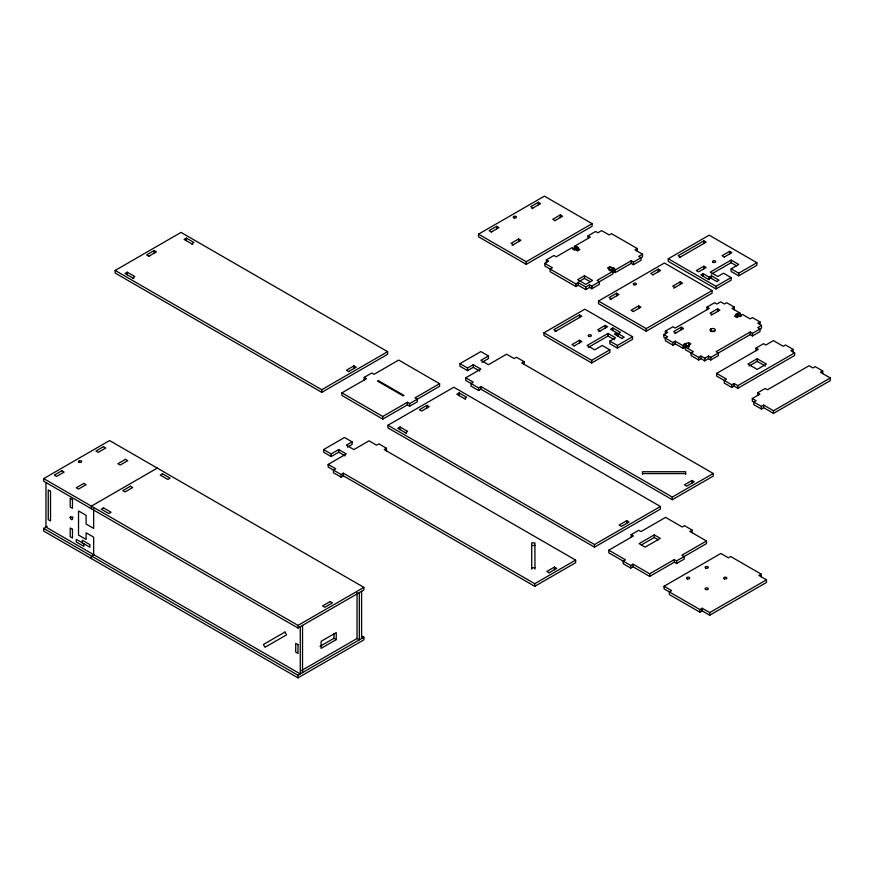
<?xml version="1.0" encoding="UTF-8"?>
<svg xmlns="http://www.w3.org/2000/svg" width="874" height="874" viewBox="0 0 874 874"><rect width="100%" height="100%" fill="white"/><g stroke="black" fill="none" stroke-linecap="round" stroke-linejoin="round"><path stroke-width="1.31" d="M115.16 270.437L181.038 232.408L387.63 351.676L387.63 354.298L321.752 392.339L115.16 273.059L115.16 270.437L321.752 389.706L387.63 351.676M148.755 256.29L156.435 251.854L154.163 250.543L146.592 254.924L148.864 256.235M132.575 277.866L134.847 276.555L127.276 272.185L125.004 273.496L133.766 278.555M191.635 243.77L193.908 242.459L186.337 238.089L184.064 239.4L192.826 244.458M43.7 478.591L109.578 440.562L363.868 587.372L363.868 589.994L297.99 628.024L43.7 481.213L43.7 478.591L297.99 625.402L363.868 587.372M478.515 234.166L544.393 196.137L592.091 223.678L592.091 226.3L526.224 264.33L478.515 236.788L478.515 234.166L526.224 261.708L592.091 223.678M491.275 232.047L498.956 227.611L496.694 226.3L489.112 230.67L491.385 231.981M531.84 208.624L540.602 203.566L538.329 202.255L530.758 206.625L533.031 207.946M512.153 245.354L520.915 240.295L518.643 238.984L511.072 243.354L513.344 244.665M554.881 220.685L562.561 216.249L560.289 214.938L552.718 219.308L554.99 220.619M361.508 635.846L363.868 637.212L363.868 639.834L297.99 677.863L43.7 531.053L43.7 528.42L47.229 526.388M157.276 468.093L91.399 506.133L91.399 508.755M348.529 371.636L356.21 367.2L353.937 365.889L346.366 370.259L348.628 371.57M546.37 262.517L546.37 259.895L553.941 255.514L556.214 256.825L572.12 247.648L573.628 248.522L572.645 249.09L574.316 250.051L575.3 249.483M588.016 238.471L588.016 235.849L595.587 231.479L597.86 232.79L601.651 230.605L609.222 234.975L611.494 233.664L637.233 248.522L637.233 251.144M613.766 269.072L615.274 269.946L631.181 260.769L633.453 262.08L642.532 256.825L642.532 254.203L638.752 256.388L641.024 257.699L641.024 260.332L633.453 264.702L631.181 263.391L615.274 272.568L613.766 271.694L613.766 269.072L614.75 268.504L609.823 266.799L607.55 268.11L613.002 271.257L613.002 273.879L591.807 286.115L589.535 284.804L585.744 286.989L578.173 282.619L575.9 283.93L544.863 266.013L544.863 263.391L548.643 261.206L546.37 259.895M577.572 250.794L577.572 248.172L579.844 249.483L577.572 250.794L574.393 248.959L574.393 246.337L590.289 237.16L588.016 235.849M574.393 246.337L578.555 247.604L577.572 248.172M578.555 250.226L576.884 249.265L575.9 249.833L575.9 247.211M364.239 379.972L364.239 377.349L371.811 372.979L374.083 374.291L398.697 360.077L439.578 383.686L439.578 386.308L409.677 403.58L407.404 402.269L382.79 416.472L341.909 392.863L341.909 395.485L382.79 419.094L407.404 404.891L409.677 406.202L417.248 401.832L417.248 399.2L414.975 397.889L439.578 383.686M341.909 392.863L366.512 378.661L364.239 377.349M93.758 554.608L91.399 555.962L91.399 558.584M584.466 275.758L577.648 279.691L585.744 284.367L592.561 280.434L584.466 275.758L584.466 278.38L590.245 281.723M578.785 281.657L584.466 278.38M637.233 248.522L634.961 249.833L642.532 254.203M544.863 263.391L552.434 267.761L550.161 269.072L550.161 271.694L575.9 286.552L578.173 285.241L585.744 289.611L589.535 287.426L591.807 288.737L599.378 284.367L599.378 281.745L597.106 280.434L613.002 271.257M611.494 270.383L610.511 270.951L608.839 269.99L609.823 269.421L609.823 266.799M613.766 271.694L614.75 271.126M479.782 371.068L473.293 367.32L467.546 370.642L459.975 366.272L459.975 363.65L480.875 351.577L488.446 355.958L488.446 358.58L481.956 362.328M345.252 455.933L338.762 452.186L331.191 456.556L323.62 452.186L323.62 449.564L344.52 437.492L352.091 441.873L352.091 444.495L347.481 447.149M459.975 363.65L467.546 368.02L473.293 364.698L480.875 369.068L465.722 377.808L465.722 380.43L478.602 387.87L480.875 386.559L672.314 497.088L713.206 473.479L713.206 476.101L672.314 499.709L480.875 389.181L478.602 390.492L471.031 386.111L471.031 383.489L473.293 382.178L465.722 377.808M488.446 355.958L480.875 360.328L488.446 364.698L506.614 354.199L514.185 358.58L516.458 357.269L524.029 361.639L524.029 364.261M668.282 258.77L709.175 235.161L756.873 262.703L756.873 265.325L738.705 275.823L731.123 271.443L731.123 268.821L738.705 264.451L731.123 260.081L710.234 272.142L717.805 276.523L723.552 273.191L731.123 277.571L731.123 280.193L715.981 288.933L668.282 261.392L668.282 258.77L715.981 286.311L731.123 277.571M323.62 449.564L331.191 453.934L338.762 449.564L346.333 453.934L328.165 464.422L328.165 467.044L341.035 474.484L343.307 473.173L534.746 583.701L575.638 560.092L575.638 562.714L534.746 586.323L343.307 475.795L341.035 477.106L333.464 472.736L333.464 470.103L335.736 468.792L328.165 464.422M352.091 441.873L346.333 445.194L353.904 449.564L369.047 440.824L376.618 445.194L378.89 443.883L386.461 448.253L386.461 450.875M598.504 301.049L664.371 263.019L712.081 290.561L712.081 293.183L646.203 331.213L598.504 303.671L598.504 301.049L646.203 328.591L712.081 290.561M543.956 332.797L584.848 309.188L632.547 336.73L632.547 339.352L617.405 348.092L609.834 343.722L609.834 341.1L615.591 337.779L608.02 333.409L587.12 345.47L594.691 349.84L602.262 345.47L609.834 349.84L609.834 352.473L591.665 362.961L543.956 335.419L543.956 332.797L591.665 360.339L609.834 349.84M679.295 257.655L706.137 242.153L703.865 240.842L678.126 255.711L680.398 257.022M610.183 299.553L618.945 294.494L616.673 293.183L609.102 297.553L611.374 298.864M652.911 274.884L660.591 270.448L658.319 269.137L650.748 273.507L653.02 274.818M387.936 425.256L453.814 387.226L660.405 506.494L660.405 509.116L594.528 547.146L387.936 427.878L387.936 425.256L594.528 544.524L660.405 506.494M554.968 331.683L581.822 316.18L579.549 314.869L553.799 329.738L556.072 331.049M426.938 405.361L419.367 409.731L421.639 411.053L429.21 406.672L426.938 405.361L426.938 407.983M405.35 432.685L407.623 431.374L400.052 427.004L397.779 428.315L406.541 433.373M464.411 398.588L466.683 397.277L459.112 392.907L456.84 394.218L465.602 399.276M524.029 361.639L521.756 362.95L713.206 473.479M386.461 448.253L384.189 449.564L575.638 560.092M703.865 266.199L696.294 270.569L698.566 271.88L706.137 267.51L703.865 266.199L703.865 268.821M724.207 257.087L731.888 252.652L729.615 251.341L722.044 255.711L724.317 257.022M633.224 311.603L640.904 307.167L638.632 305.856L631.061 310.237L633.333 311.548M673.788 288.191L682.55 283.132L680.278 281.821L672.707 286.191L674.979 287.502M574.142 345.973L581.822 341.537L579.549 340.226L571.978 344.596L574.24 345.907M598.799 331.738L607.561 326.679L605.289 325.368L597.718 329.738L599.99 331.049M703.111 273.628L700.839 274.939L709.175 279.756L709.175 277.134L703.111 273.628L703.111 276.26M618.158 336.293L618.158 333.671L620.431 332.36L612.86 327.99L610.587 329.301L624.222 337.167L621.949 338.478M711.392 274.097L731.123 262.703L736.542 265.827M709.175 277.134L711.447 275.823L719.018 280.193L716.746 281.504M588.278 347.426L608.02 336.031L614.509 339.778M708.41 279.319L710.682 278.008L716.855 281.559M731.123 268.821L738.705 273.191L756.873 262.703M609.834 341.1L617.405 345.47L632.547 336.73M665.365 333.759L665.365 331.137L672.936 326.767L675.209 328.078L709.284 308.402L707.011 307.091L707.011 309.713M707.011 307.091L714.582 302.721L716.855 304.032L720.646 301.847L724.426 304.032L726.698 302.721L734.269 307.091L734.269 309.713M663.847 334.633L667.638 336.818L665.365 338.129L665.365 340.751L672.936 345.132L675.209 343.821L683.162 348.409L684.67 347.535L684.67 344.913L683.162 345.787L675.209 341.188L672.936 342.51L663.847 337.255L663.847 334.633L667.638 332.448L665.365 331.137M674.772 333.573L683.534 328.515L681.272 327.204L673.69 331.574L675.963 332.885M711.119 315.219L719.881 310.15L717.609 308.839L710.038 313.22L712.31 314.531M734.269 307.091L731.997 308.402L739.95 313.001L739.95 315.623L736.771 317.459L734.499 316.148L736.771 314.837L736.771 317.459M685.434 347.098L693.377 351.687L691.115 352.998L691.115 355.62L698.687 359.99L700.959 358.679L704.739 360.864L708.53 358.679L710.802 359.99L718.373 355.62L718.373 352.998L716.101 351.687L750.165 332.011L752.438 333.322L761.527 328.078L761.527 325.456L757.747 327.641L760.009 328.952L760.009 331.574L752.438 335.944L750.165 334.633L710.802 357.368L708.53 356.057L704.739 358.242L700.959 356.057L698.687 357.368L685.434 349.72L685.434 347.098L690.886 343.952L688.614 342.641L683.687 344.345L684.67 344.913M739.95 313.001L735.788 314.269L736.771 314.837M686.341 343.952L686.341 346.574L685.358 346.006L683.687 346.967L684.67 347.535M760.009 324.582L760.009 321.96L757.747 323.271L761.527 325.456M756.01 350.682L756.01 348.06L763.581 343.69L765.853 345.001L773.424 340.631L783.268 346.312L785.54 345.001L793.111 349.371L793.111 351.993M716.636 373.417L726.48 379.098L724.207 380.409L724.207 383.031L731.778 387.401L734.051 386.089L737.842 388.274L794.63 355.489L794.63 352.867L737.842 385.653L734.051 383.468L731.778 384.779L716.636 376.038L716.636 373.417L758.282 349.371L756.01 348.06M757.223 358.733L747.98 364.065L757.223 369.396L766.454 364.065L757.223 358.733L757.223 361.355L749.138 366.02M793.111 349.371L790.839 350.682L794.63 352.867M757.616 395.463L757.616 392.841L765.187 388.471L767.459 389.782L809.095 365.736L812.886 367.921L815.158 366.61L822.729 370.991L822.729 373.613M319.982 646.367L333.955 638.304L336.228 639.615L336.228 632.612L321.086 641.363L321.086 648.355L336.228 639.615M752.306 398.522L756.097 400.707L753.825 402.029L753.825 404.651L761.396 409.021L763.668 407.71L773.512 413.391L830.3 380.605L830.3 377.983L773.512 410.769L763.668 405.088L761.396 406.399L752.306 401.155L752.306 398.522L759.877 394.152L757.616 392.841M301.432 670.631L357.051 638.523L357.051 592.583M822.729 370.991L820.457 372.302L830.3 377.983M43.7 528.42L297.99 675.241L363.868 637.212M692 480.471L684.429 484.841L686.702 486.152L694.273 481.782L692 480.471L692 483.093M626.713 520.707L619.142 525.077L621.414 526.388L628.985 522.018L626.713 520.707L626.713 523.329M549.025 572.831L556.705 568.395L554.433 567.084L546.862 571.454L549.134 572.765M631.148 537.281L631.148 534.659L638.719 530.289L640.992 531.6L665.595 517.386L682.255 527.011L684.528 525.7L692.099 530.07L692.099 532.692M692.099 530.07L689.826 531.381L706.487 540.995L706.487 543.617L676.574 560.889L674.302 559.579L649.699 573.781L633.038 564.167L630.766 565.478L608.807 552.805L608.807 550.172L633.421 535.97L631.148 534.659M654.244 534.877L639.102 543.617L645.154 547.113L660.296 538.373L654.244 534.877L654.244 537.499L641.429 544.895M608.807 550.172L625.467 559.797L623.195 561.108L623.195 563.73L630.766 568.1L633.038 566.789L649.699 576.403L674.302 562.201L676.574 563.511L684.145 559.142L684.145 556.519L681.873 555.208L706.487 540.995M664.054 586.246L671.625 590.627L669.353 591.938L669.353 594.56L699.866 612.171L702.139 610.86L709.71 615.23L766.498 582.445L766.498 579.823L709.71 612.608L702.139 608.238L699.866 609.549L664.054 588.868L664.054 586.246L720.842 553.461L728.413 557.831L730.686 556.519L761.199 574.142L761.199 576.764M761.199 574.142L758.927 575.453L766.498 579.823M642.499 473.588L685.653 473.588M531.72 545.507L534.932 545.507M531.72 567.794L534.932 567.794M760.009 321.96L752.438 317.59L750.165 318.901L742.223 314.312L740.704 315.186L741.687 315.754L740.027 316.716L739.043 316.148M757.223 361.355L765.307 366.02M688.614 345.263L689.597 345.831L687.925 346.792L686.942 346.224M622.201 338.62L614.378 334.108L616.651 332.797L616.651 335.419M654.244 537.499L658.275 539.826M356.963 638.468L359.323 639.834L359.323 592.616M773.512 410.769L773.512 413.391M763.668 405.088L763.668 407.71M761.396 406.399L761.396 409.021M752.438 333.322L752.438 335.944M750.165 332.011L750.165 334.633M738.705 273.191L738.705 275.823M738.432 313.875L738.432 316.497L737.448 315.929L737.448 313.307M737.842 385.653L737.842 388.274M734.051 383.468L734.051 386.089M731.778 384.779L731.778 387.401M731.123 260.081L731.123 262.703M729.615 251.341L729.615 253.963M717.609 308.839L717.609 311.472M715.981 286.311L715.981 288.933M711.447 275.823L711.447 278.445M710.802 328.952L710.802 331.574A2.677 1.54 0 0 1 714.582 331.574M710.802 357.368L710.802 359.99M709.71 612.608L709.71 615.23M708.53 356.057L708.53 358.679M704.739 358.242L704.739 360.864M703.865 240.842L703.865 243.464M702.139 608.238L702.139 610.86M700.959 356.057L700.959 358.679M699.866 609.549L699.866 612.171M698.687 357.368L698.687 359.99M688.614 342.641L688.614 347.885M685.653 474.353L685.653 471.731L642.499 471.731L642.499 474.353M685.358 343.384L685.358 346.006M683.162 345.787L683.162 348.409M681.272 327.204L681.272 329.826M680.278 281.821L680.278 284.443M676.574 560.889L676.574 563.511M675.209 341.188L675.209 343.821M674.302 559.579L674.302 562.201M672.936 342.51L672.936 345.132M672.314 497.088L672.314 499.709M658.319 269.137L658.319 271.759M649.699 573.781L649.699 576.403M646.203 328.591L646.203 331.213M638.632 305.856L638.632 308.478M633.453 262.08L633.453 264.702M633.038 564.167L633.038 566.789M631.181 260.769L631.181 263.391M630.766 565.478L630.766 568.1M617.405 345.47L617.405 348.092M616.673 293.183L616.673 295.805M615.274 269.946L615.274 272.568M613.078 267.542L613.078 270.164L612.095 270.732L612.095 268.11M612.86 327.99L612.86 330.612M608.02 333.409L608.02 336.031M605.289 325.368L605.289 327.99M594.528 544.524L594.528 547.146M591.807 286.115L591.807 288.737M591.665 360.339L591.665 362.961M589.535 284.804L589.535 287.426M585.744 286.989L585.744 289.611M579.549 314.869L579.549 317.491M579.549 340.226L579.549 342.848M578.173 282.619L578.173 285.241M576.884 246.643L576.884 249.265M575.9 283.93L575.9 286.552M560.289 214.938L560.289 217.56M554.433 567.084L554.433 569.706M538.329 202.255L538.329 204.877M534.932 569.105L534.932 542.874L531.72 542.874L531.72 569.105M534.746 583.701L534.746 586.323M526.224 261.708L526.224 264.33M518.643 238.984L518.643 241.606M496.694 226.3L496.694 228.922M480.875 386.559L480.875 389.181M478.602 387.87L478.602 390.492M473.293 364.698L473.293 367.32M467.546 368.02L467.546 370.642M459.112 392.907L459.112 395.529M409.677 403.58L409.677 406.202M407.404 402.269L407.404 404.891M400.052 427.004L400.052 429.626M382.79 416.472L382.79 419.094M361.596 591.305L361.596 638.523M353.937 365.889L353.937 368.511M343.307 473.173L343.307 475.795M341.035 474.484L341.035 477.106M338.762 449.564L338.762 452.186M333.955 633.639L333.955 638.304M331.191 453.934L331.191 456.556M321.752 389.706L321.752 392.339M302.535 625.402L302.535 672.619M300.263 626.713L300.263 673.93L45.972 527.109L45.972 482.601M297.99 625.402L297.99 628.024M297.99 675.241L297.99 677.863M186.337 238.089L186.337 240.711M154.163 250.543L154.163 253.165M127.276 272.185L127.276 274.807M93.671 508.755L93.671 528.42L86.1 524.05L86.1 515.31L78.529 510.94L78.529 535.074L86.1 539.444L86.1 532.801L93.671 537.171L93.671 554.651M83.828 543.726L83.828 546.348L76.257 541.978L76.257 539.356L89.891 547.222L89.891 544.6L82.32 540.23L82.32 542.852M73.045 517.648A1.606 0.929 60 0 1 72.629 516.927M61.868 470.725L54.297 475.095L56.57 476.406L64.141 472.036L61.868 470.725M103.514 446.68L95.943 451.05L98.216 452.361L105.787 447.991L103.514 446.68M83.828 483.398L76.257 487.768L78.529 489.079L86.1 484.709L83.828 483.398M125.474 459.353L117.903 463.723L120.175 465.034L127.746 460.664L125.474 459.353M130.401 486.239L122.83 490.609L125.091 491.92L132.673 487.55L130.401 486.239M103.514 507.881L101.242 509.192L108.813 513.562L111.085 512.251L103.514 507.881M162.575 473.784L160.303 475.095L167.874 479.465L170.146 478.154L162.575 473.784M378.333 380.671L377.568 381.108L403.242 395.922L403.996 395.485L378.333 380.671M330.175 601.574L322.604 605.944L324.866 607.266L332.448 602.885L330.175 601.574M284.979 632.044L263.402 644.499L265.008 647.284L286.585 634.83L284.979 632.044M72.476 499.567L70.204 498.256L70.204 507.007L72.476 508.318L72.476 499.567M50.517 491.264L48.245 489.953L48.245 519.68L50.517 520.991L50.517 491.264M297.99 644.641L295.718 643.33L295.718 652.07L297.99 653.381L297.99 644.641M72.476 529.294L70.204 527.983L70.204 536.734L72.476 538.045L72.476 529.294M705.886 568.166A1.606 0.929 0 0 0 708.29 567.368A1.606 0.929 0 0 0 705.886 566.56A1.606 0.929 0 0 0 705.886 568.166M724.437 578.883A1.606 0.929 0 0 0 726.84 578.075A1.606 0.929 0 0 0 724.437 577.277A1.606 0.929 0 0 0 724.437 578.883M705.547 589.437A1.606 0.929 0 0 0 708.235 589.021A1.606 0.929 0 0 0 706.268 587.885A1.606 0.929 0 0 0 705.547 589.437M687.335 578.883A1.606 0.929 0 0 0 689.739 578.075A1.606 0.929 0 0 0 687.335 577.277A1.606 0.929 0 0 0 687.335 578.883M710.802 331.137A2.677 1.54 0 0 0 715.271 330.448A2.677 1.54 0 0 0 711.993 328.548A2.677 1.54 0 0 0 710.802 331.137M588.967 336.446A1.606 0.929 0 0 0 591.37 335.638A1.606 0.929 0 0 0 588.967 334.829A1.606 0.929 0 0 0 588.967 336.446M514.054 217.921A1.606 0.929 0 0 0 516.468 217.123A1.606 0.929 0 0 0 514.054 216.315A1.606 0.929 0 0 0 514.054 217.921M712.955 262.266A1.606 0.929 0 0 0 715.642 261.85A1.606 0.929 0 0 0 713.676 260.714A1.606 0.929 0 0 0 712.955 262.266M633.705 284.662A1.606 0.929 0 0 0 636.392 284.247A1.606 0.929 0 0 0 634.426 283.11A1.606 0.929 0 0 0 633.705 284.662M78.911 462.193A1.606 0.929 0 0 0 81.599 461.778A1.606 0.929 0 0 0 79.632 460.642A1.606 0.929 0 0 0 78.911 462.193M70.204 517.495A1.606 0.929 60 0 0 71.908 519.615A1.606 0.929 60 0 0 71.908 517.342A1.606 0.929 60 0 0 70.204 517.495"/></g></svg>
